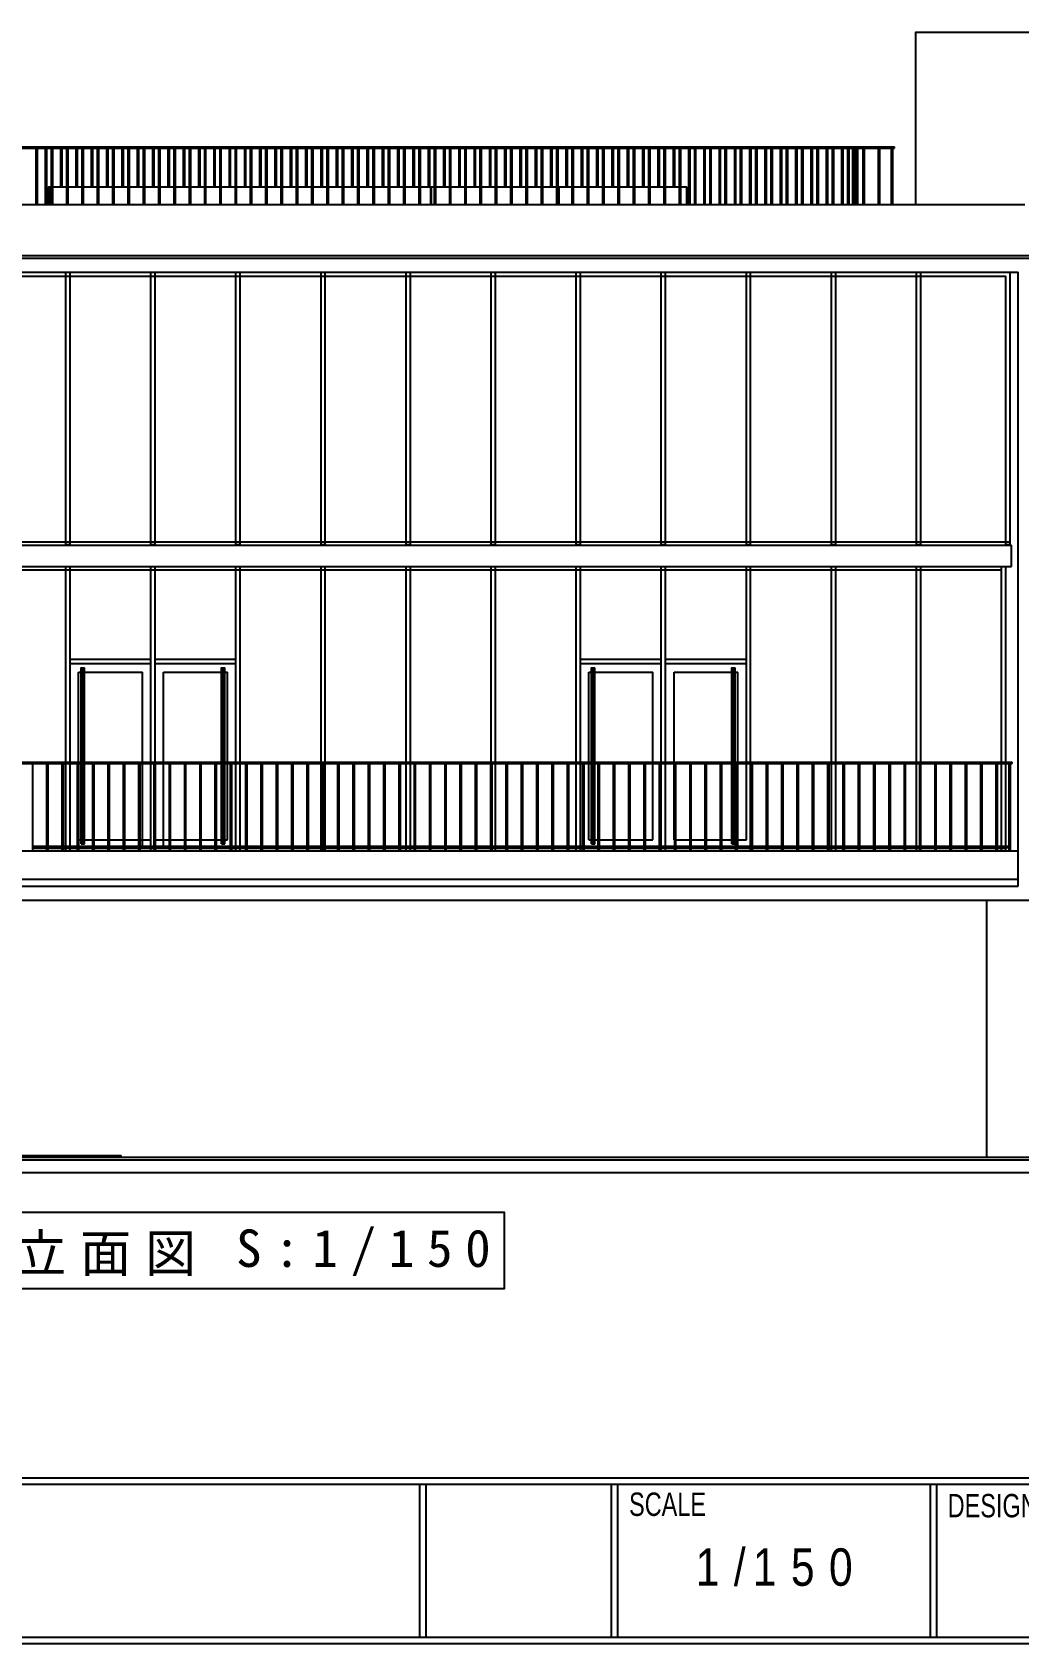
# Model space of a CAD drawing. Units: millimetres at full size, sheet at 1:150. Extents: x -30038 to 30038, y -20812 to 20512.
# Drawn here: x -2398 to 9200, y -20812 to -1877 of the extents above; entities that cross this region are included whole.
import ezdxf
from ezdxf.enums import TextEntityAlignment as Align

# ---------------------------------------------------------------- set-up
doc = ezdxf.new("R2010")
doc.units = ezdxf.units.MM
doc.header["$LTSCALE"] = 150
for name, color, linetype in [('0-0_ﾚｲﾔ-0', 4, 'Continuous'), ('0-5_ﾚｲﾔ-5', 3, 'Continuous'), ('0-6_ﾚｲﾔ-6', 4, 'Continuous')]:
    doc.layers.add(name, color=color, linetype=linetype)
doc.styles.add('游ゴシック Light', font='')
doc.styles.add('ＭＳ ゴシック', font='')
doc.styles.get('游ゴシック Light').set_extended_font_data('游ゴシック Light')
doc.styles.get('ＭＳ ゴシック').set_extended_font_data('MS Gothic')

msp = doc.modelspace()

# ---------------------------------------------------------------- linework, layer by layer
at = {"layer": '0-0_ﾚｲﾔ-0'}
for p, q in [((-29962.5, -18862.5), (29962.5, -18862.5)), ((-29962.5, -18937.5), (29962.5, -18937.5)), ((2156.2, -18937.5), (2156.2, -20737.5)), ((2231.2, -18937.5), (2231.2, -20737.5)), ((4406.2, -18937.5), (4406.2, -20737.5)), ((4481.2, -18937.5), (4481.2, -20737.5)), ((8156.2, -18937.5), (8156.2, -20737.5)), ((8231.2, -18937.5), (8231.2, -20737.5)), ((30037.5, -20812.5), (-30037.5, -20812.5)), ((29962.5, -20737.5), (-29962.5, -20737.5))]:
    msp.add_line(p, q, dxfattribs=at)
at = {"layer": '0-5_ﾚｲﾔ-5'}
for p, q in [((7988.2, -3900), (7988.2, -1895)), ((-7262.7, -3240), (7738, -3240)), ((-2350.1, -3900), (-2350.1, -3240)), ((-2335.1, -3900), (-2335.1, -3240)), ((-2240.3, -3900), (-2240.3, -3240)), ((-2225.3, -3900), (-2225.3, -3240)), ((-2170.1, -3900), (-2170.1, -3240)), ((-2155.1, -3900), (-2155.1, -3240)), ((-2060.3, -3695), (-2060.3, -3240)), ((-2045.3, -3695), (-2045.3, -3240)), ((-1990.1, -3900), (-1990.1, -3240)), ((-1975.1, -3900), (-1975.1, -3240)), ((-1880.3, -3695), (-1880.3, -3240)), ((-1865.3, -3695), (-1865.3, -3240)), ((-1810.1, -3900), (-1810.1, -3240)), ((-1795.1, -3900), (-1795.1, -3240)), ((-1700.3, -3695), (-1700.3, -3240)), ((-1685.3, -3695), (-1685.3, -3240)), ((-1630.1, -3900), (-1630.1, -3240)), ((-1615.1, -3900), (-1615.1, -3240)), ((-1520.3, -3695), (-1520.3, -3240)), ((-1505.3, -3695), (-1505.3, -3240)), ((-1450.1, -3900), (-1450.1, -3240)), ((-1435.1, -3900), (-1435.1, -3240)), ((-1340.3, -3695), (-1340.3, -3240)), ((-1325.3, -3695), (-1325.3, -3240)), ((-1270.1, -3900), (-1270.1, -3240)), ((-1255.1, -3900), (-1255.1, -3240)), ((-1160.3, -3695), (-1160.3, -3240)), ((-1145.3, -3695), (-1145.3, -3240)), ((-1090.1, -3900), (-1090.1, -3240)), ((-1075.1, -3900), (-1075.1, -3240)), ((-980.3, -3695), (-980.3, -3240)), ((-965.3, -3695), (-965.3, -3240)), ((-910.1, -3900), (-910.1, -3240)), ((-895.1, -3900), (-895.1, -3240)), ((-800.3, -3695), (-800.3, -3240)), ((-785.3, -3695), (-785.3, -3240)), ((-730.1, -3900), (-730.1, -3240)), ((-715.1, -3900), (-715.1, -3240)), ((-620.3, -3695), (-620.3, -3240)), ((-605.3, -3695), (-605.3, -3240)), ((-550.1, -3900), (-550.1, -3240)), ((-535.1, -3900), (-535.1, -3240)), ((-440.3, -3695), (-440.3, -3240)), ((-425.3, -3695), (-425.3, -3240)), ((-370.1, -3900), (-370.1, -3240)), ((-355.1, -3900), (-355.1, -3240)), ((-260.3, -3695), (-260.3, -3240)), ((-245.3, -3695), (-245.3, -3240)), ((-190.1, -3900), (-190.1, -3240)), ((-175.1, -3900), (-175.1, -3240)), ((-80.3, -3695), (-80.3, -3240)), ((-65.3, -3695), (-65.3, -3240)), ((-10.1, -3900), (-10.1, -3240)), ((4.9, -3900), (4.9, -3240)), ((99.7, -3695), (99.7, -3240)), ((114.7, -3695), (114.7, -3240)), ((169.9, -3900), (169.9, -3240)), ((184.9, -3900), (184.9, -3240)), ((279.7, -3695), (279.7, -3240)), ((294.7, -3695), (294.7, -3240)), ((349.9, -3900), (349.9, -3240)), ((364.9, -3900), (364.9, -3240)), ((459.7, -3695), (459.7, -3240)), ((474.7, -3695), (474.7, -3240)), ((529.9, -3900), (529.9, -3240)), ((544.9, -3900), (544.9, -3240)), ((639.7, -3695), (639.7, -3240)), ((654.7, -3695), (654.7, -3240)), ((709.9, -3900), (709.9, -3240)), ((724.9, -3900), (724.9, -3240)), ((819.7, -3695), (819.7, -3240)), ((834.7, -3695), (834.7, -3240)), ((889.9, -3900), (889.9, -3240)), ((904.9, -3900), (904.9, -3240)), ((999.7, -3695), (999.7, -3240)), ((1014.7, -3695), (1014.7, -3240)), ((1069.9, -3900), (1069.9, -3240)), ((1084.9, -3900), (1084.9, -3240)), ((1179.7, -3695), (1179.7, -3240)), ((1194.7, -3695), (1194.7, -3240)), ((1249.9, -3900), (1249.9, -3240)), ((1264.9, -3900), (1264.9, -3240)), ((1359.7, -3695), (1359.7, -3240)), ((1374.7, -3695), (1374.7, -3240)), ((1429.9, -3900), (1429.9, -3240)), ((1444.9, -3900), (1444.9, -3240)), ((1539.7, -3695), (1539.7, -3240)), ((1554.7, -3695), (1554.7, -3240)), ((1609.9, -3900), (1609.9, -3240)), ((1624.9, -3900), (1624.9, -3240)), ((1719.7, -3695), (1719.7, -3240)), ((1734.7, -3695), (1734.7, -3240)), ((1789.9, -3900), (1789.9, -3240)), ((1804.9, -3900), (1804.9, -3240)), ((1899.7, -3695), (1899.7, -3240)), ((1914.7, -3695), (1914.7, -3240)), ((1969.9, -3900), (1969.9, -3240)), ((1984.9, -3900), (1984.9, -3240)), ((2079.7, -3695), (2079.7, -3240)), ((2094.7, -3695), (2094.7, -3240)), ((2149.9, -3900), (2149.9, -3240)), ((2164.9, -3900), (2164.9, -3240)), ((2259.7, -3695), (2259.7, -3240)), ((2274.7, -3695), (2274.7, -3240)), ((2329.9, -3900), (2329.9, -3240)), ((2344.9, -3900), (2344.9, -3240)), ((2439.7, -3695), (2439.7, -3240)), ((2454.7, -3695), (2454.7, -3240)), ((2509.9, -3900), (2509.9, -3240)), ((2524.9, -3900), (2524.9, -3240)), ((2619.7, -3695), (2619.7, -3240)), ((2634.7, -3695), (2634.7, -3240)), ((2689.9, -3900), (2689.9, -3240)), ((2704.9, -3900), (2704.9, -3240)), ((2799.7, -3695), (2799.7, -3240)), ((2814.7, -3695), (2814.7, -3240)), ((2869.9, -3900), (2869.9, -3240)), ((2884.9, -3900), (2884.9, -3240)), ((2979.7, -3695), (2979.7, -3240)), ((2994.7, -3695), (2994.7, -3240)), ((3049.9, -3900), (3049.9, -3240)), ((3064.9, -3900), (3064.9, -3240)), ((3159.7, -3695), (3159.7, -3240)), ((3174.7, -3695), (3174.7, -3240)), ((3229.9, -3900), (3229.9, -3240)), ((3244.9, -3900), (3244.9, -3240)), ((3339.7, -3695), (3339.7, -3240)), ((3354.7, -3695), (3354.7, -3240)), ((3409.9, -3900), (3409.9, -3240)), ((3424.9, -3900), (3424.9, -3240)), ((3519.7, -3695), (3519.7, -3240)), ((3534.7, -3695), (3534.7, -3240)), ((3589.9, -3900), (3589.9, -3240)), ((3604.9, -3900), (3604.9, -3240)), ((3699.7, -3695), (3699.7, -3240)), ((3714.7, -3695), (3714.7, -3240)), ((3769.9, -3900), (3769.9, -3240)), ((3784.9, -3900), (3784.9, -3240)), ((3879.7, -3695), (3879.7, -3240)), ((3894.7, -3695), (3894.7, -3240)), ((3949.9, -3900), (3949.9, -3240)), ((3964.9, -3900), (3964.9, -3240)), ((4059.7, -3695), (4059.7, -3240)), ((4074.7, -3695), (4074.7, -3240)), ((4129.9, -3900), (4129.9, -3240)), ((4144.9, -3900), (4144.9, -3240)), ((4239.7, -3695), (4239.7, -3240)), ((4254.7, -3695), (4254.7, -3240)), ((4309.9, -3900), (4309.9, -3240)), ((4324.9, -3900), (4324.9, -3240)), ((4419.7, -3695), (4419.7, -3240)), ((4434.7, -3695), (4434.7, -3240)), ((4489.9, -3900), (4489.9, -3240)), ((4504.9, -3900), (4504.9, -3240)), ((4599.7, -3695), (4599.7, -3240)), ((4614.7, -3695), (4614.7, -3240)), ((4669.9, -3900), (4669.9, -3240)), ((4684.9, -3900), (4684.9, -3240)), ((4779.7, -3695), (4779.7, -3240)), ((4794.7, -3695), (4794.7, -3240)), ((4849.9, -3900), (4849.9, -3240)), ((4864.9, -3900), (4864.9, -3240)), ((4959.7, -3695), (4959.7, -3240)), ((4974.7, -3695), (4974.7, -3240)), ((5029.9, -3900), (5029.9, -3240)), ((5044.9, -3900), (5044.9, -3240)), ((5139.7, -3695), (5139.7, -3240)), ((5154.7, -3695), (5154.7, -3240)), ((5209.9, -3900), (5209.9, -3240)), ((5224.9, -3900), (5224.9, -3240)), ((5319.7, -3900), (5319.7, -3240)), ((5334.7, -3900), (5334.7, -3240)), ((5389.9, -3900), (5389.9, -3240)), ((5404.9, -3900), (5404.9, -3240)), ((5499.7, -3900), (5499.7, -3240)), ((5514.7, -3900), (5514.7, -3240)), ((5569.9, -3900), (5569.9, -3240)), ((5584.9, -3900), (5584.9, -3240)), ((5679.7, -3900), (5679.7, -3240)), ((5694.7, -3900), (5694.7, -3240)), ((5749.9, -3900), (5749.9, -3240)), ((5764.9, -3900), (5764.9, -3240)), ((5859.7, -3900), (5859.7, -3240)), ((5874.7, -3900), (5874.7, -3240)), ((5929.9, -3900), (5929.9, -3240)), ((5944.9, -3900), (5944.9, -3240)), ((6039.7, -3900), (6039.7, -3240)), ((6054.7, -3900), (6054.7, -3240)), ((6109.9, -3900), (6109.9, -3240)), ((6124.9, -3900), (6124.9, -3240)), ((6219.7, -3900), (6219.7, -3240)), ((6234.7, -3900), (6234.7, -3240)), ((6289.9, -3900), (6289.9, -3240)), ((6304.9, -3900), (6304.9, -3240)), ((6399.7, -3900), (6399.7, -3240)), ((6414.7, -3900), (6414.7, -3240)), ((6469.9, -3900), (6469.9, -3240)), ((6484.9, -3900), (6484.9, -3240)), ((6579.7, -3900), (6579.7, -3240)), ((6594.7, -3900), (6594.7, -3240)), ((6649.9, -3900), (6649.9, -3240)), ((6664.9, -3900), (6664.9, -3240)), ((6759.7, -3900), (6759.7, -3240)), ((6774.7, -3900), (6774.7, -3240)), ((6829.9, -3900), (6829.9, -3240)), ((6844.9, -3900), (6844.9, -3240)), ((6939.7, -3900), (6939.7, -3240)), ((6954.7, -3900), (6954.7, -3240)), ((7009.9, -3900), (7009.9, -3240)), ((7024.9, -3900), (7024.9, -3240)), ((7119.7, -3900), (7119.7, -3240)), ((7134.7, -3900), (7134.7, -3240)), ((7189.9, -3900), (7189.9, -3240)), ((7204.9, -3900), (7204.9, -3240)), ((7247.2, -3900), (7247.2, -3240)), ((7267.2, -3900), (7267.2, -3240)), ((7282.2, -3900), (7282.2, -3240)), ((7307.2, -3900), (7307.2, -3240)), ((7369.9, -3900), (7369.9, -3240)), ((7384.9, -3900), (7384.9, -3240)), ((7385.7, -3900), (7385.7, -3240)), ((7549.9, -3900), (7549.9, -3240)), ((7564.9, -3900), (7564.9, -3240)), ((7565.7, -3900), (7565.7, -3240)), ((7703.2, -3900), (7703.2, -3240)), ((7718.2, -3900), (7718.2, -3240)), ((7738, -3240), (7738, -3225)), ((9072.2, -4530), (9143.9, -4530)), ((9150.5, -4530), (9192.6, -4530)), ((9192.6, -8225), (9192.6, -4695)), ((9115.3, -8155), (9115.3, -7905)), ((9192.6, -11910), (9192.6, -7925)), ((-9070.9, -8155), (9115.3, -8155)), ((9192.6, -11910), (9192.6, -8225)), ((-9080.6, -10470), (9122, -10470)), ((-2390.3, -11495), (-2390.3, -10470)), ((-2225.3, -11495), (-2225.3, -10470)), ((-2210.3, -11495), (-2210.3, -10470)), ((-2045.3, -11495), (-2045.3, -10470)), ((-2030.3, -11495), (-2030.3, -10470)), ((-1865.3, -11495), (-1865.3, -10470)), ((-1850.3, -11495), (-1850.3, -10470)), ((-1685.3, -11495), (-1685.3, -10470)), ((-1670.3, -11495), (-1670.3, -10470)), ((-1505.3, -11495), (-1505.3, -10470)), ((-1490.3, -11495), (-1490.3, -10470)), ((-1325.3, -11495), (-1325.3, -10470)), ((-1310.3, -11495), (-1310.3, -10470)), ((-1145.3, -11495), (-1145.3, -10470)), ((-1130.3, -11495), (-1130.3, -10470)), ((-965.3, -11495), (-965.3, -10470)), ((-950.3, -11495), (-950.3, -10470)), ((-785.3, -11495), (-785.3, -10470)), ((-770.3, -11495), (-770.3, -10470)), ((-605.3, -11495), (-605.3, -10470)), ((-590.3, -11495), (-590.3, -10470)), ((-425.3, -11495), (-425.3, -10470)), ((-410.3, -11495), (-410.3, -10470)), ((-245.3, -11495), (-245.3, -10470)), ((-230.3, -11495), (-230.3, -10470)), ((-65.3, -11495), (-65.3, -10470)), ((-50.3, -11495), (-50.3, -10470)), ((114.7, -11495), (114.7, -10470)), ((129.7, -11495), (129.7, -10470)), ((294.7, -11495), (294.7, -10470)), ((309.7, -11495), (309.7, -10470)), ((474.7, -11495), (474.7, -10470)), ((489.7, -11495), (489.7, -10470)), ((654.7, -11495), (654.7, -10470)), ((669.7, -11495), (669.7, -10470)), ((834.7, -11495), (834.7, -10470)), ((849.7, -11495), (849.7, -10470)), ((1014.7, -11495), (1014.7, -10470)), ((1029.7, -11495), (1029.7, -10470)), ((1194.7, -11495), (1194.7, -10470)), ((1209.7, -11495), (1209.7, -10470)), ((1374.7, -11495), (1374.7, -10470)), ((1389.7, -11495), (1389.7, -10470)), ((1554.7, -11495), (1554.7, -10470)), ((1569.7, -11495), (1569.7, -10470)), ((1734.7, -11495), (1734.7, -10470)), ((1749.7, -11495), (1749.7, -10470)), ((1914.7, -11495), (1914.7, -10470)), ((1929.7, -11495), (1929.7, -10470)), ((2094.7, -11495), (2094.7, -10470)), ((2109.7, -11495), (2109.7, -10470)), ((2274.7, -11495), (2274.7, -10470)), ((2289.7, -11495), (2289.7, -10470)), ((2454.7, -11495), (2454.7, -10470)), ((2469.7, -11495), (2469.7, -10470)), ((2634.7, -11495), (2634.7, -10470)), ((2649.7, -11495), (2649.7, -10470)), ((2814.7, -11495), (2814.7, -10470)), ((2829.7, -11495), (2829.7, -10470)), ((2994.7, -11495), (2994.7, -10470)), ((3009.7, -11495), (3009.7, -10470)), ((3174.7, -11495), (3174.7, -10470)), ((3189.7, -11495), (3189.7, -10470)), ((3354.7, -11495), (3354.7, -10470)), ((3369.7, -11495), (3369.7, -10470)), ((3534.7, -11495), (3534.7, -10470)), ((3549.7, -11495), (3549.7, -10470)), ((3714.7, -11495), (3714.7, -10470)), ((3729.7, -11495), (3729.7, -10470)), ((3894.7, -11495), (3894.7, -10470)), ((3909.7, -11495), (3909.7, -10470)), ((4074.7, -11495), (4074.7, -10470)), ((4089.7, -11495), (4089.7, -10470)), ((4254.7, -11495), (4254.7, -10470)), ((4269.7, -11495), (4269.7, -10470)), ((4434.7, -11495), (4434.7, -10470)), ((4449.7, -11495), (4449.7, -10470)), ((4614.7, -11495), (4614.7, -10470)), ((4629.7, -11495), (4629.7, -10470)), ((4794.7, -11495), (4794.7, -10470)), ((4809.7, -11495), (4809.7, -10470)), ((4974.7, -11495), (4974.7, -10470)), ((4989.7, -11495), (4989.7, -10470)), ((5154.7, -11495), (5154.7, -10470)), ((5169.7, -11495), (5169.7, -10470)), ((5334.7, -11495), (5334.7, -10470)), ((5349.7, -11495), (5349.7, -10470)), ((5514.7, -11495), (5514.7, -10470)), ((5529.7, -11495), (5529.7, -10470)), ((5694.7, -11495), (5694.7, -10470)), ((5709.7, -11495), (5709.7, -10470)), ((5874.7, -11495), (5874.7, -10470)), ((5889.7, -11495), (5889.7, -10470)), ((6054.7, -11495), (6054.7, -10470)), ((6069.7, -11495), (6069.7, -10470)), ((6234.7, -11495), (6234.7, -10470)), ((6249.7, -11495), (6249.7, -10470)), ((6414.7, -11495), (6414.7, -10470)), ((6429.7, -11495), (6429.7, -10470)), ((6594.7, -11495), (6594.7, -10470)), ((6609.7, -11495), (6609.7, -10470)), ((6774.7, -11495), (6774.7, -10470)), ((6789.7, -11495), (6789.7, -10470)), ((6954.7, -11495), (6954.7, -10470)), ((6969.7, -11495), (6969.7, -10470)), ((7134.7, -11495), (7134.7, -10470)), ((7149.7, -11495), (7149.7, -10470)), ((7314.7, -11495), (7314.7, -10470)), ((7329.7, -11495), (7329.7, -10470)), ((7494.7, -11495), (7494.7, -10470)), ((7509.7, -11495), (7509.7, -10470)), ((7674.7, -11495), (7674.7, -10470)), ((7689.7, -11495), (7689.7, -10470)), ((7854.7, -11495), (7854.7, -10470)), ((7869.7, -11495), (7869.7, -10470)), ((8034.7, -11495), (8034.7, -10470)), ((8049.7, -11495), (8049.7, -10470)), ((8214.7, -11495), (8214.7, -10470)), ((8229.7, -11495), (8229.7, -10470)), ((8394.7, -11495), (8394.7, -10470)), ((8409.7, -11495), (8409.7, -10470)), ((8574.7, -11495), (8574.7, -10470)), ((8589.7, -11495), (8589.7, -10470)), ((8754.7, -11495), (8754.7, -10470)), ((8769.7, -11495), (8769.7, -10470)), ((8934.7, -11495), (8934.7, -10470)), ((8949.7, -11495), (8949.7, -10470)), ((9087.2, -11495), (9087.2, -10470)), ((9102.2, -11495), (9102.2, -10470)), ((9122, -10470), (9122, -10455)), ((-9148.3, -11495), (9192.6, -11495)), ((-2390.3, -11440), (-2225.3, -11440)), ((-2390.3, -11455), (-2225.3, -11455)), ((-2210.3, -11440), (-2045.3, -11440)), ((-2210.3, -11455), (-2045.3, -11455)), ((-2030.3, -11440), (-1865.3, -11440)), ((-2030.3, -11455), (-1865.3, -11455)), ((-1850.3, -11440), (-1685.3, -11440)), ((-1850.3, -11455), (-1685.3, -11455)), ((-1670.3, -11440), (-1505.3, -11440)), ((-1670.3, -11455), (-1505.3, -11455)), ((-1490.3, -11440), (-1325.3, -11440)), ((-1490.3, -11455), (-1325.3, -11455)), ((-1310.3, -11440), (-1145.3, -11440)), ((-1310.3, -11455), (-1145.3, -11455)), ((-1130.3, -11440), (-965.3, -11440)), ((-1130.3, -11455), (-965.3, -11455)), ((-950.3, -11440), (-785.3, -11440)), ((-950.3, -11455), (-785.3, -11455)), ((-770.3, -11440), (-605.3, -11440)), ((-770.3, -11455), (-605.3, -11455)), ((-590.3, -11440), (-425.3, -11440)), ((-590.3, -11455), (-425.3, -11455)), ((-410.3, -11440), (-245.3, -11440)), ((-410.3, -11455), (-245.3, -11455)), ((-230.3, -11440), (-65.3, -11440)), ((-230.3, -11455), (-65.3, -11455)), ((-50.3, -11440), (114.7, -11440)), ((-50.3, -11455), (114.7, -11455)), ((129.7, -11440), (294.7, -11440)), ((129.7, -11455), (294.7, -11455)), ((309.7, -11440), (474.7, -11440)), ((309.7, -11455), (474.7, -11455)), ((489.7, -11440), (654.7, -11440)), ((489.7, -11455), (654.7, -11455)), ((669.7, -11440), (834.7, -11440)), ((669.7, -11455), (834.7, -11455)), ((849.7, -11440), (1014.7, -11440)), ((849.7, -11455), (1014.7, -11455)), ((1029.7, -11440), (1194.7, -11440)), ((1029.7, -11455), (1194.7, -11455)), ((1209.7, -11440), (1374.7, -11440)), ((1209.7, -11455), (1374.7, -11455)), ((1389.7, -11440), (1554.7, -11440)), ((1389.7, -11455), (1554.7, -11455)), ((1569.7, -11440), (1734.7, -11440)), ((1569.7, -11455), (1734.7, -11455)), ((1749.7, -11440), (1914.7, -11440)), ((1749.7, -11455), (1914.7, -11455)), ((1929.7, -11440), (2094.7, -11440)), ((1929.7, -11455), (2094.7, -11455)), ((2109.7, -11440), (2274.7, -11440)), ((2109.7, -11455), (2274.7, -11455)), ((2289.7, -11440), (2454.7, -11440)), ((2289.7, -11455), (2454.7, -11455)), ((2469.7, -11440), (2634.7, -11440)), ((2469.7, -11455), (2634.7, -11455)), ((2649.7, -11440), (2814.7, -11440)), ((2649.7, -11455), (2814.7, -11455)), ((2829.7, -11440), (2994.7, -11440)), ((2829.7, -11455), (2994.7, -11455)), ((3009.7, -11440), (3174.7, -11440)), ((3009.7, -11455), (3174.7, -11455)), ((3189.7, -11440), (3354.7, -11440)), ((3189.7, -11455), (3354.7, -11455)), ((3369.7, -11440), (3534.7, -11440)), ((3369.7, -11455), (3534.7, -11455)), ((3549.7, -11440), (3714.7, -11440)), ((3549.7, -11455), (3714.7, -11455)), ((3729.7, -11440), (3894.7, -11440)), ((3729.7, -11455), (3894.7, -11455)), ((3909.7, -11440), (4074.7, -11440)), ((3909.7, -11455), (4074.7, -11455)), ((4089.7, -11440), (4254.7, -11440)), ((4089.7, -11455), (4254.7, -11455)), ((4269.7, -11440), (4434.7, -11440)), ((4269.7, -11455), (4434.7, -11455)), ((4449.7, -11440), (4614.7, -11440)), ((4449.7, -11455), (4614.7, -11455)), ((4629.7, -11440), (4794.7, -11440)), ((4629.7, -11455), (4794.7, -11455)), ((4809.7, -11440), (4974.7, -11440)), ((4809.7, -11455), (4974.7, -11455)), ((4989.7, -11440), (5154.7, -11440)), ((4989.7, -11455), (5154.7, -11455)), ((5169.7, -11440), (5334.7, -11440)), ((5169.7, -11455), (5334.7, -11455)), ((5349.7, -11440), (5514.7, -11440)), ((5349.7, -11455), (5514.7, -11455)), ((5529.7, -11440), (5694.7, -11440)), ((5529.7, -11455), (5694.7, -11455)), ((5709.7, -11440), (5874.7, -11440)), ((5709.7, -11455), (5874.7, -11455)), ((5889.7, -11440), (6054.7, -11440)), ((5889.7, -11455), (6054.7, -11455)), ((6069.7, -11440), (6234.7, -11440)), ((6069.7, -11455), (6234.7, -11455)), ((6249.7, -11440), (6414.7, -11440)), ((6249.7, -11455), (6414.7, -11455)), ((6429.7, -11440), (6594.7, -11440)), ((6429.7, -11455), (6594.7, -11455)), ((6609.7, -11440), (6774.7, -11440)), ((6609.7, -11455), (6774.7, -11455)), ((6789.7, -11440), (6954.7, -11440)), ((6789.7, -11455), (6954.7, -11455)), ((6969.7, -11440), (7134.7, -11440)), ((6969.7, -11455), (7134.7, -11455)), ((7149.7, -11440), (7314.7, -11440)), ((7149.7, -11455), (7314.7, -11455)), ((7329.7, -11440), (7494.7, -11440)), ((7329.7, -11455), (7494.7, -11455)), ((7509.7, -11440), (7674.7, -11440)), ((7509.7, -11455), (7674.7, -11455)), ((7689.7, -11440), (7854.7, -11440)), ((7689.7, -11455), (7854.7, -11455)), ((7869.7, -11440), (8034.7, -11440)), ((7869.7, -11455), (8034.7, -11455)), ((8049.7, -11440), (8214.7, -11440)), ((8049.7, -11455), (8214.7, -11455)), ((8229.7, -11440), (8394.7, -11440)), ((8229.7, -11455), (8394.7, -11455)), ((8409.7, -11440), (8574.7, -11440)), ((8409.7, -11455), (8574.7, -11455)), ((8589.7, -11440), (8754.7, -11440)), ((8589.7, -11455), (8754.7, -11455)), ((8769.7, -11440), (8934.7, -11440)), ((8769.7, -11455), (8934.7, -11455)), ((8949.7, -11440), (9087.2, -11440)), ((8949.7, -11455), (9087.2, -11455)), ((-9148.3, -11827.8), (9192.6, -11827.8)), ((-9148.3, -11910), (9192.6, -11910)), ((9047.2, -12075), (9192.6, -12075)), ((9192.6, -12075), (9356.2, -12075)), ((-11577.8, -15276), (19995.5, -15276)), ((-11577.8, -15277), (19995.5, -15277))]:
    msp.add_line(p, q, dxfattribs=at)
at = {"layer": '0-5_ﾚｲﾔ-5', "color": 4}
for p, q in [((-2192.8, -3900), (-2192.8, -3695)), ((-2155.1, -3695), (-1990.1, -3695)), ((-1975.1, -3695), (-1810.1, -3695)), ((-1795.1, -3695), (-1630.1, -3695)), ((-1615.1, -3695), (-1450.1, -3695)), ((-1435.1, -3695), (-1270.1, -3695)), ((-1255.1, -3695), (-1090.1, -3695)), ((-1075.1, -3695), (-910.1, -3695)), ((-895.1, -3695), (-730.1, -3695)), ((-715.1, -3695), (-550.1, -3695)), ((-535.1, -3695), (-370.1, -3695)), ((-355.1, -3695), (-190.1, -3695)), ((-175.1, -3695), (-10.1, -3695)), ((4.9, -3695), (169.9, -3695)), ((184.9, -3695), (349.9, -3695)), ((364.9, -3695), (529.9, -3695)), ((544.9, -3695), (709.9, -3695)), ((724.9, -3695), (889.9, -3695)), ((904.9, -3695), (1069.9, -3695)), ((1084.9, -3695), (1249.9, -3695)), ((1264.9, -3695), (1429.9, -3695)), ((1444.9, -3695), (1609.9, -3695)), ((1624.9, -3695), (1789.9, -3695)), ((1804.9, -3695), (1969.9, -3695)), ((1984.9, -3695), (2149.9, -3695)), ((2164.9, -3695), (2287.2, -3695)), ((2287.2, -3900), (2287.2, -3695)), ((2297.2, -3695), (2329.9, -3695)), ((2297.2, -3900), (2297.2, -3695)), ((2344.9, -3695), (2509.9, -3695)), ((2524.9, -3695), (2689.9, -3695)), ((2704.9, -3695), (2869.9, -3695)), ((2884.9, -3695), (3049.9, -3695)), ((3064.9, -3695), (3229.9, -3695)), ((3244.9, -3695), (3409.9, -3695)), ((3424.9, -3695), (3589.9, -3695)), ((3604.9, -3695), (3769.9, -3695)), ((3784.9, -3695), (3797.2, -3695)), ((3964.9, -3695), (4129.9, -3695)), ((4144.9, -3695), (4309.9, -3695)), ((4324.9, -3695), (4489.9, -3695)), ((4504.9, -3695), (4669.9, -3695)), ((4684.9, -3695), (4849.9, -3695)), ((4864.9, -3695), (5029.9, -3695)), ((5044.9, -3695), (5209.9, -3695)), ((5224.9, -3695), (5297.2, -3695)), ((5297.2, -3900), (5297.2, -3695)), ((-9341.8, -4530), (9386.2, -4530)), ((-9148.3, -4695), (9192.6, -4695)), ((-2002.8, -7895), (-2002.8, -4695)), ((-1952.8, -7895), (-1952.8, -4695)), ((-1002.8, -7895), (-1002.8, -4695)), ((-952.8, -7895), (-952.8, -4695)), ((-2.8, -7895), (-2.8, -4695)), ((47.2, -7895), (47.2, -4695)), ((997.2, -7895), (997.2, -4695)), ((1047.2, -7895), (1047.2, -4695)), ((1997.2, -7895), (1997.2, -4695)), ((2047.2, -7895), (2047.2, -4695)), ((2997.2, -7895), (2997.2, -4695)), ((3047.2, -7895), (3047.2, -4695)), ((3997.2, -7895), (3997.2, -4695)), ((4047.2, -7895), (4047.2, -4695)), ((4997.2, -7895), (4997.2, -4695)), ((5047.2, -7895), (5047.2, -4695)), ((5997.2, -7895), (5997.2, -4695)), ((6047.2, -7895), (6047.2, -4695)), ((6997.2, -7895), (6997.2, -4695)), ((7047.2, -7895), (7047.2, -4695)), ((7997.2, -7895), (7997.2, -4695)), ((8047.2, -7895), (8047.2, -4695)), ((9097.6, -4745), (9097.6, -4695)), ((9097.6, -7895), (9097.6, -4695)), ((-3027.8, -4745), (9047.6, -4745)), ((-1952.8, -7865), (-1952.8, -4745)), ((-952.8, -7865), (-952.8, -4745)), ((47.2, -7865), (47.2, -4745)), ((1047.2, -7865), (1047.2, -4745)), ((2047.2, -7865), (2047.2, -4745)), ((3047.2, -7865), (3047.2, -4745)), ((4047.2, -7865), (4047.2, -4745)), ((5047.2, -7865), (5047.2, -4745)), ((6047.2, -7865), (6047.2, -4745)), ((7047.2, -7865), (7047.2, -4745)), ((9047.6, -7895), (9047.6, -4745)), ((-2997.8, -7865), (9097.6, -7865)), ((-2002.8, -7895), (-1952.8, -7895)), ((-1002.8, -7895), (-952.8, -7895)), ((-2.8, -7895), (47.2, -7895)), ((997.2, -7895), (1047.2, -7895)), ((1997.2, -7895), (2047.2, -7895)), ((2997.2, -7895), (3047.2, -7895)), ((3997.2, -7895), (4047.2, -7895)), ((4997.2, -7895), (5047.2, -7895)), ((5997.2, -7895), (6047.2, -7895)), ((6997.2, -7895), (7047.2, -7895)), ((7997.2, -7895), (8047.2, -7895)), ((9047.6, -7895), (9097.6, -7895)), ((9097.6, -7905), (9097.6, -7865)), ((-9002.8, -8195), (8997.2, -8195)), ((-2002.8, -10455), (-2002.8, -8155)), ((-1952.8, -10455), (-1952.8, -8155)), ((-1002.8, -10455), (-1002.8, -8155)), ((-952.8, -10455), (-952.8, -8155)), ((-2.8, -10455), (-2.8, -8155)), ((47.2, -10455), (47.2, -8155)), ((997.2, -10455), (997.2, -8155)), ((1047.2, -10455), (1047.2, -8155)), ((1997.2, -10455), (1997.2, -8155)), ((2047.2, -10455), (2047.2, -8155)), ((2997.2, -10455), (2997.2, -8155)), ((3047.2, -10455), (3047.2, -8155)), ((3997.2, -10455), (3997.2, -8155)), ((4047.2, -10455), (4047.2, -8155)), ((4997.2, -10455), (4997.2, -8155)), ((5047.2, -10455), (5047.2, -8155)), ((5997.2, -10455), (5997.2, -8155)), ((6047.2, -10455), (6047.2, -8155)), ((6997.2, -10455), (6997.2, -8155)), ((7047.2, -10455), (7047.2, -8155)), ((7997.2, -10455), (7997.2, -8155)), ((8047.2, -10455), (8047.2, -8155)), ((8997.2, -8195), (8997.2, -8155)), ((8997.2, -10455), (8997.2, -8155)), ((9047.2, -10455), (9047.2, -8155)), ((-1002.8, -9295), (-1002.8, -9245)), ((-2.8, -9295), (-2.8, -9245)), ((4997.2, -9295), (4997.2, -9245)), ((5997.2, -9295), (5997.2, -9245)), ((-1952.8, -9295), (-1002.8, -9295)), ((-1852.8, -10455), (-1852.8, -9395)), ((-1852.8, -9395), (-1822.3, -9395)), ((-1818.5, -10455), (-1818.5, -9345)), ((-1811.5, -10455), (-1811.5, -9345)), ((-1802.8, -10455), (-1802.8, -9345)), ((-1794.1, -10455), (-1794.1, -9345)), ((-1787.2, -10455), (-1787.2, -9345)), ((-1783.3, -10455), (-1783.3, -9345)), ((-1783.3, -9395), (-1102.8, -9395)), ((-1102.8, -10455), (-1102.8, -9395)), ((-952.8, -9295), (-2.8, -9295)), ((-852.8, -10455), (-852.8, -9395)), ((-852.8, -9395), (-172.3, -9395)), ((-168.5, -10455), (-168.5, -9345)), ((-161.5, -10455), (-161.5, -9345)), ((-152.8, -10455), (-152.8, -9345)), ((-144.1, -10455), (-144.1, -9345)), ((-137.2, -10455), (-137.2, -9345)), ((-133.3, -10455), (-133.3, -9345)), ((-133.3, -9395), (-102.8, -9395)), ((-102.8, -10455), (-102.8, -9395)), ((4047.2, -9295), (4997.2, -9295)), ((4147.2, -10455), (4147.2, -9395)), ((4147.2, -9395), (4177.7, -9395)), ((4181.5, -10455), (4181.5, -9345)), ((4188.5, -10455), (4188.5, -9345)), ((4197.2, -10455), (4197.2, -9345)), ((4205.9, -10455), (4205.9, -9345)), ((4212.8, -10455), (4212.8, -9345)), ((4216.7, -10455), (4216.7, -9345)), ((4216.7, -9395), (4897.2, -9395)), ((4897.2, -10455), (4897.2, -9395)), ((5047.2, -9295), (5997.2, -9295)), ((5147.2, -10455), (5147.2, -9395)), ((5147.2, -9395), (5827.7, -9395)), ((5831.5, -10455), (5831.5, -9345)), ((5838.5, -10455), (5838.5, -9345)), ((5847.2, -10455), (5847.2, -9345)), ((5855.9, -10455), (5855.9, -9345)), ((5862.8, -10455), (5862.8, -9345)), ((5866.7, -10455), (5866.7, -9345)), ((5866.7, -9395), (5897.2, -9395)), ((5897.2, -10455), (5897.2, -9395)), ((-2002.8, -11440), (-2002.8, -10470)), ((-1952.8, -11440), (-1952.8, -10470)), ((-1822.3, -11415), (-1822.3, -10470)), ((-1818.5, -11415), (-1818.5, -10470)), ((-1818.5, -11415), (-1818.5, -10470)), ((-1811.5, -11415), (-1811.5, -10470)), ((-1811.5, -11415), (-1811.5, -10470)), ((-1802.8, -11415), (-1802.8, -10470)), ((-1794.1, -11415), (-1794.1, -10470)), ((-1794.1, -11415), (-1794.1, -10470)), ((-1787.2, -11415), (-1787.2, -10470)), ((-1783.3, -11415), (-1783.3, -10470)), ((-1102.8, -11440), (-1102.8, -10470)), ((-1002.8, -11440), (-1002.8, -10470)), ((-852.8, -11440), (-852.8, -10470)), ((-172.3, -11415), (-172.3, -10470)), ((-168.5, -11415), (-168.5, -10470)), ((-168.5, -11415), (-168.5, -10470)), ((-161.5, -11415), (-161.5, -10470)), ((-161.5, -11415), (-161.5, -10470)), ((-152.8, -11415), (-152.8, -10470)), ((-144.1, -11415), (-144.1, -10470)), ((-144.1, -11415), (-144.1, -10470)), ((-137.2, -11415), (-137.2, -10470)), ((-137.2, -11415), (-137.2, -10470)), ((-133.3, -11415), (-133.3, -10470)), ((-102.8, -11365), (-102.8, -10470)), ((-2.8, -11440), (-2.8, -10470)), ((47.2, -11440), (47.2, -10470)), ((997.2, -11440), (997.2, -10470)), ((1047.2, -11440), (1047.2, -10470)), ((1997.2, -11440), (1997.2, -10470)), ((2047.2, -11440), (2047.2, -10470)), ((3047.2, -11440), (3047.2, -10470)), ((3997.2, -11440), (3997.2, -10470)), ((4047.2, -11440), (4047.2, -10470)), ((4147.2, -11365), (4147.2, -10470)), ((4177.7, -11415), (4177.7, -10470)), ((4181.5, -11415), (4181.5, -10470)), ((4181.5, -11415), (4181.5, -10470)), ((4188.5, -11415), (4188.5, -10470)), ((4188.5, -11415), (4188.5, -10470)), ((4197.2, -11415), (4197.2, -10470)), ((4205.9, -11415), (4205.9, -10470)), ((4205.9, -11415), (4205.9, -10470)), ((4212.8, -11415), (4212.8, -10470)), ((4216.7, -11415), (4216.7, -10470)), ((4897.2, -11365), (4897.2, -10470)), ((4997.2, -11440), (4997.2, -10470)), ((5047.2, -11440), (5047.2, -10470)), ((5147.2, -11365), (5147.2, -10470)), ((5827.7, -11415), (5827.7, -10470)), ((5831.5, -11415), (5831.5, -10470)), ((5831.5, -11415), (5831.5, -10470)), ((5838.5, -11415), (5838.5, -10470)), ((5838.5, -11415), (5838.5, -10470)), ((5847.2, -11415), (5847.2, -10470)), ((5847.2, -11415), (5847.2, -10470)), ((5855.9, -11415), (5855.9, -10470)), ((5855.9, -11415), (5855.9, -10470)), ((5862.8, -11415), (5862.8, -10470)), ((5862.8, -11415), (5862.8, -10470)), ((5866.7, -11415), (5866.7, -10470)), ((5897.2, -11440), (5897.2, -10470)), ((5997.2, -11365), (5997.2, -10470)), ((6047.2, -11440), (6047.2, -10470)), ((6997.2, -11440), (6997.2, -10470)), ((7047.2, -11440), (7047.2, -10470)), ((7997.2, -11440), (7997.2, -10470)), ((8997.2, -11440), (8997.2, -10470)), ((9047.2, -11440), (9047.2, -10470)), ((-2390.3, -11465), (-2225.3, -11465)), ((-2210.3, -11465), (-2045.3, -11465)), ((-2030.3, -11465), (-1865.3, -11465)), ((-2002.8, -11495), (-2002.8, -11455)), ((-1952.8, -11495), (-1952.8, -11455)), ((-1850.3, -11365), (-1822.3, -11365)), ((-1850.3, -11465), (-1685.3, -11465)), ((-1822.3, -11415), (-1818.5, -11415)), ((-1818.5, -11415), (-1811.5, -11415)), ((-1802.8, -11415), (-1794.1, -11415)), ((-1787.2, -11415), (-1783.3, -11415)), ((-1783.3, -11365), (-1685.3, -11365)), ((-1670.3, -11365), (-1505.3, -11365)), ((-1670.3, -11465), (-1505.3, -11465)), ((-1490.3, -11365), (-1325.3, -11365)), ((-1490.3, -11465), (-1325.3, -11465)), ((-1310.3, -11365), (-1145.3, -11365)), ((-1310.3, -11465), (-1145.3, -11465)), ((-1130.3, -11365), (-1002.8, -11365)), ((-1130.3, -11465), (-965.3, -11465)), ((-1102.8, -11465), (-1102.8, -11455)), ((-1002.8, -11495), (-1002.8, -11455)), ((-950.3, -11365), (-785.3, -11365)), ((-950.3, -11465), (-785.3, -11465)), ((-852.8, -11465), (-852.8, -11455)), ((-770.3, -11365), (-605.3, -11365)), ((-770.3, -11465), (-605.3, -11465)), ((-590.3, -11365), (-425.3, -11365)), ((-590.3, -11465), (-425.3, -11465)), ((-410.3, -11365), (-245.3, -11365)), ((-410.3, -11465), (-245.3, -11465)), ((-230.3, -11365), (-172.3, -11365)), ((-230.3, -11465), (-65.3, -11465)), ((-172.3, -11415), (-168.5, -11415)), ((-168.5, -11415), (-161.5, -11415)), ((-152.8, -11415), (-144.1, -11415)), ((-144.1, -11415), (-137.2, -11415)), ((-137.2, -11415), (-133.3, -11415)), ((-133.3, -11365), (-102.8, -11365)), ((-102.8, -11465), (-102.8, -11455)), ((-50.3, -11465), (114.7, -11465)), ((-2.8, -11495), (-2.8, -11455)), ((47.2, -11495), (47.2, -11455)), ((129.7, -11465), (294.7, -11465)), ((309.7, -11465), (474.7, -11465)), ((489.7, -11465), (654.7, -11465)), ((669.7, -11465), (834.7, -11465)), ((849.7, -11465), (1014.7, -11465)), ((997.2, -11495), (997.2, -11455)), ((1029.7, -11465), (1194.7, -11465)), ((1047.2, -11495), (1047.2, -11455)), ((1209.7, -11465), (1374.7, -11465)), ((1389.7, -11465), (1554.7, -11465)), ((1569.7, -11465), (1734.7, -11465)), ((1749.7, -11465), (1914.7, -11465)), ((1929.7, -11465), (2094.7, -11465)), ((1997.2, -11495), (1997.2, -11455)), ((2047.2, -11495), (2047.2, -11455)), ((2109.7, -11465), (2274.7, -11465)), ((2289.7, -11465), (2454.7, -11465)), ((2469.7, -11465), (2634.7, -11465)), ((2649.7, -11465), (2814.7, -11465)), ((2829.7, -11465), (2994.7, -11465)), ((3009.7, -11465), (3174.7, -11465)), ((3047.2, -11495), (3047.2, -11455)), ((3189.7, -11465), (3354.7, -11465)), ((3369.7, -11465), (3534.7, -11465)), ((3549.7, -11465), (3714.7, -11465)), ((3729.7, -11465), (3894.7, -11465)), ((3909.7, -11465), (4074.7, -11465)), ((3997.2, -11495), (3997.2, -11455)), ((4047.2, -11495), (4047.2, -11455)), ((4089.7, -11465), (4254.7, -11465)), ((4147.2, -11365), (4177.7, -11365)), ((4177.7, -11415), (4181.5, -11415)), ((4181.5, -11415), (4188.5, -11415)), ((4197.2, -11415), (4205.9, -11415)), ((4212.8, -11415), (4216.7, -11415)), ((4216.7, -11365), (4254.7, -11365)), ((4269.7, -11365), (4434.7, -11365)), ((4269.7, -11465), (4434.7, -11465)), ((4449.7, -11365), (4614.7, -11365)), ((4449.7, -11465), (4614.7, -11465)), ((4629.7, -11365), (4794.7, -11365)), ((4629.7, -11465), (4794.7, -11465)), ((4809.7, -11365), (4897.2, -11365)), ((4809.7, -11465), (4974.7, -11465)), ((4989.7, -11465), (5154.7, -11465)), ((4997.2, -11495), (4997.2, -11455)), ((5047.2, -11495), (5047.2, -11455)), ((5147.2, -11365), (5154.7, -11365)), ((5169.7, -11365), (5334.7, -11365)), ((5169.7, -11465), (5334.7, -11465)), ((5349.7, -11365), (5514.7, -11365)), ((5349.7, -11465), (5514.7, -11465)), ((5529.7, -11365), (5694.7, -11365)), ((5529.7, -11465), (5694.7, -11465)), ((5709.7, -11365), (5827.7, -11365)), ((5709.7, -11465), (5874.7, -11465)), ((5827.7, -11415), (5831.5, -11415)), ((5831.5, -11415), (5838.5, -11415)), ((5838.5, -11415), (5847.2, -11415)), ((5847.2, -11415), (5855.9, -11415)), ((5855.9, -11415), (5862.8, -11415)), ((5862.8, -11415), (5866.7, -11415)), ((5866.7, -11365), (5874.7, -11365)), ((5889.7, -11365), (5997.2, -11365)), ((5889.7, -11465), (6054.7, -11465)), ((5897.2, -11465), (5897.2, -11455)), ((6047.2, -11495), (6047.2, -11455)), ((6069.7, -11465), (6234.7, -11465)), ((6249.7, -11465), (6414.7, -11465)), ((6429.7, -11465), (6594.7, -11465)), ((6609.7, -11465), (6774.7, -11465)), ((6789.7, -11465), (6954.7, -11465)), ((6969.7, -11465), (7134.7, -11465)), ((6997.2, -11495), (6997.2, -11455)), ((7047.2, -11495), (7047.2, -11455)), ((7149.7, -11465), (7314.7, -11465)), ((7329.7, -11465), (7494.7, -11465)), ((7509.7, -11465), (7674.7, -11465)), ((7689.7, -11465), (7854.7, -11465)), ((7869.7, -11465), (8034.7, -11465)), ((7997.2, -11495), (7997.2, -11455)), ((8049.7, -11465), (8214.7, -11465)), ((8229.7, -11465), (8394.7, -11465)), ((8409.7, -11465), (8574.7, -11465)), ((8589.7, -11465), (8754.7, -11465)), ((8769.7, -11465), (8934.7, -11465)), ((8949.7, -11465), (9047.2, -11465)), ((8997.2, -11495), (8997.2, -11455)), ((9047.2, -11495), (9047.2, -11455)), ((9047.2, -11495), (9047.2, -11465)), ((-9311.8, -12075), (9356.2, -12075)), ((8822.2, -15095), (8822.2, -12075)), ((-2777.8, -15075), (-1352.8, -15075)), ((-1352.8, -15095), (-1352.8, -15075))]:
    msp.add_line(p, q, dxfattribs=at)
for points in [[(7988.2, -2045), (7988.2, -1877), (12106.2, -1877)], [(-2202.8, -3900), (-2202.8, -3695), (-2192.8, -3695)], [(-2192.8, -3900), (-2192.8, -3695), (-2170.1, -3695)], [(2287.2, -3900), (2287.2, -3695), (2297.2, -3695)], [(3797.2, -3900), (3797.2, -3695), (3949.9, -3695)], [(-9227.8, -4325), (-9227.8, -3900), (9272.2, -3900)], [(-9341.8, -4530), (-9341.8, -4500), (9386.2, -4500)], [(-1952.8, -9295), (-1952.8, -9245), (-1002.8, -9245)], [(-952.8, -9295), (-952.8, -9245), (-2.8, -9245)], [(4047.2, -9295), (4047.2, -9245), (4997.2, -9245)], [(5047.2, -9295), (5047.2, -9245), (5997.2, -9245)], [(-1822.3, -10455), (-1822.3, -9345), (-1818.5, -9345)], [(-1818.5, -10455), (-1818.5, -9345), (-1811.5, -9345)], [(-1811.5, -10455), (-1811.5, -9345), (-1802.8, -9345)], [(-1802.8, -10455), (-1802.8, -9345), (-1794.1, -9345)], [(-1794.1, -10455), (-1794.1, -9345), (-1787.2, -9345)], [(-1787.2, -10455), (-1787.2, -9345), (-1783.3, -9345)], [(-172.3, -10455), (-172.3, -9345), (-168.5, -9345)], [(-168.5, -10455), (-168.5, -9345), (-161.5, -9345)], [(-161.5, -10455), (-161.5, -9345), (-152.8, -9345)], [(-152.8, -10455), (-152.8, -9345), (-144.1, -9345)], [(-144.1, -10455), (-144.1, -9345), (-137.2, -9345)], [(-137.2, -10455), (-137.2, -9345), (-133.3, -9345)], [(4177.7, -10455), (4177.7, -9345), (4181.5, -9345)], [(4181.5, -10455), (4181.5, -9345), (4188.5, -9345)], [(4188.5, -10455), (4188.5, -9345), (4197.2, -9345)], [(4197.2, -10455), (4197.2, -9345), (4205.9, -9345)], [(4205.9, -10455), (4205.9, -9345), (4212.8, -9345)], [(4212.8, -10455), (4212.8, -9345), (4216.7, -9345)], [(5827.7, -10455), (5827.7, -9345), (5831.5, -9345)], [(5831.5, -10455), (5831.5, -9345), (5838.5, -9345)], [(5838.5, -10455), (5838.5, -9345), (5847.2, -9345)], [(5847.2, -10455), (5847.2, -9345), (5855.9, -9345)], [(5855.9, -10455), (5855.9, -9345), (5862.8, -9345)], [(5862.8, -10455), (5862.8, -9345), (5866.7, -9345)], [(-1811.5, -11415), (-1802.8, -11415), (-1802.8, -10470)], [(-1794.1, -11415), (-1787.2, -11415), (-1787.2, -10470)], [(-161.5, -11415), (-152.8, -11415), (-152.8, -10470)], [(4188.5, -11415), (4197.2, -11415), (4197.2, -10470)], [(4205.9, -11415), (4212.8, -11415), (4212.8, -10470)], [(-11477.8, -15125), (-11477.8, -15095), (19791.7, -15095)], [(-11477.8, -15275), (-11477.8, -15125), (19892.7, -15125)]]:
    msp.add_lwpolyline(points, dxfattribs=at)
at = {"layer": '0-5_ﾚｲﾔ-5'}
for points in [[(-7262.7, -3240), (-7262.7, -3225), (7738, -3225)], [(-9070.9, -8155), (-9070.9, -7905), (9115.3, -7905)], [(-9080.6, -10470), (-9080.6, -10455), (9122, -10455)], [(-11577.8, -15277), (-11577.8, -15275), (19995.5, -15275)]]:
    msp.add_lwpolyline(points, dxfattribs=at)
at = {"layer": '0-5_ﾚｲﾔ-5', "color": 4}
msp.add_lwpolyline([(-4650, -16641.7), (-4650, -15741.7), (3150, -15741.7), (3150, -16641.7)], close=True, dxfattribs=at)

# ---------------------------------------------------------------- texts
at = {"layer": '0-0_ﾚｲﾔ-0', "style": '游ゴシック Light', "width": 0.75}
for s, p in [('SCALE', (4618.4, -19393)), ('DESIGNER', (8364.1, -19409.5))]:
    msp.add_text(s, height=274.9, dxfattribs=at).set_placement(p, align=Align.BOTTOM_LEFT)
at = {"layer": '0-5_ﾚｲﾔ-5', "color": 4, "char_height": 439.9, "attachment_point": 7, "style": 'ＭＳ ゴシック'}
for s, insert in [('\\T1.27;西側\\~立面図', (-4500, -16491.7)), ('\\T1.5;\\~S:1/150', (-450, -16491.7))]:
    msp.add_mtext(s, dxfattribs=dict(at, insert=insert))
at = {"layer": '0-6_ﾚｲﾔ-6', "insert": (5401.8, -20137.5), "char_height": 439.9, "attachment_point": 7, "style": '游ゴシック Light'}
msp.add_mtext('\\T1.61;\\W0.85;1/150', dxfattribs=at)

doc.saveas('drawing.dxf')
